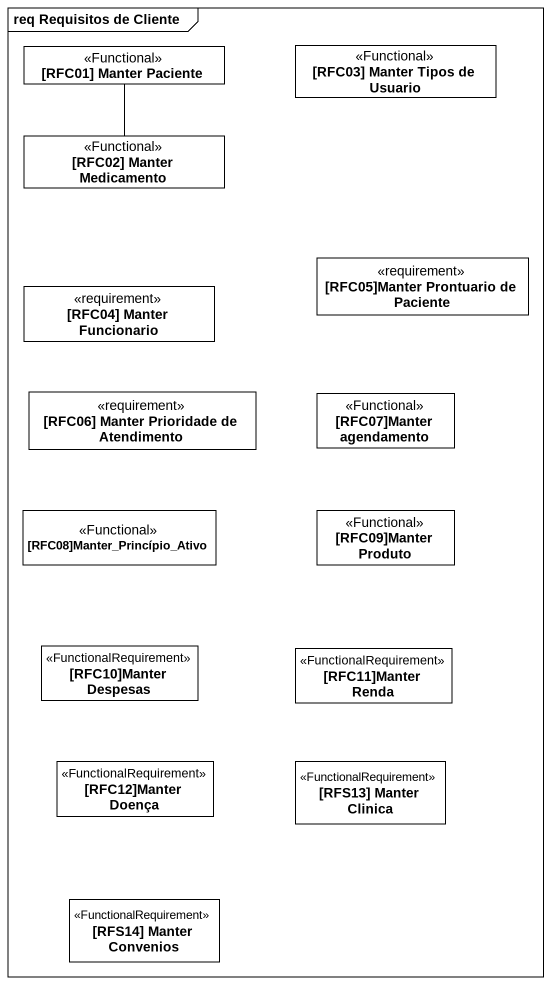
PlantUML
@startuml
mainframe req Requisitos de Cliente
hide circle
hide empty members
class "[RFC01] Manter Paciente" as RFC01_Manter_Paciente <<Functional>>
class "[RFC03] Manter Tipos de Usuario" as RFC03_Manter_Tipos_de <<Functional>>
class "[RFC02] Manter Medicamento" as RFC02_Manter_Medicamento <<Functional>>
class "[RFC05]Manter Prontuario de Paciente" as RFC05_Manter_Prontuario_de <<requirement>>
class "[RFC04] Manter Funcionario" as RFC04_Manter_Funcionario <<requirement>>
class "[RFC06] Manter Prioridade de Atendimento" as RFC06_Manter_Prioridade_de <<requirement>>
class "[RFC07]Manter agendamento" as RFC07_Manter_agendamento <<Functional>>
class "[RFC08]Manter_Princípio_Ativo" as RFC08_Manter_Princípio_Ativo <<Functional>>
class "[RFC09]Manter Produto" as RFC09_Manter_Produto <<Functional>>
class "[RFC10]Manter Despesas" as RFC10_Manter_Despesas <<FunctionalRequirement>>
class "[RFC11]Manter Renda" as RFC11_Manter_Renda <<FunctionalRequirement>>
class "[RFC12]Manter Doença" as RFC12_Manter_Doença <<FunctionalRequirement>>
class "[RFS13] Manter Clinica" as RFS13_Manter_Clinica <<FunctionalRequirement>>
class "[RFS14] Manter Convenios" as RFS14_Manter_Convenios <<FunctionalRequirement>>
RFC01_Manter_Paciente -- RFC02_Manter_Medicamento
@enduml
